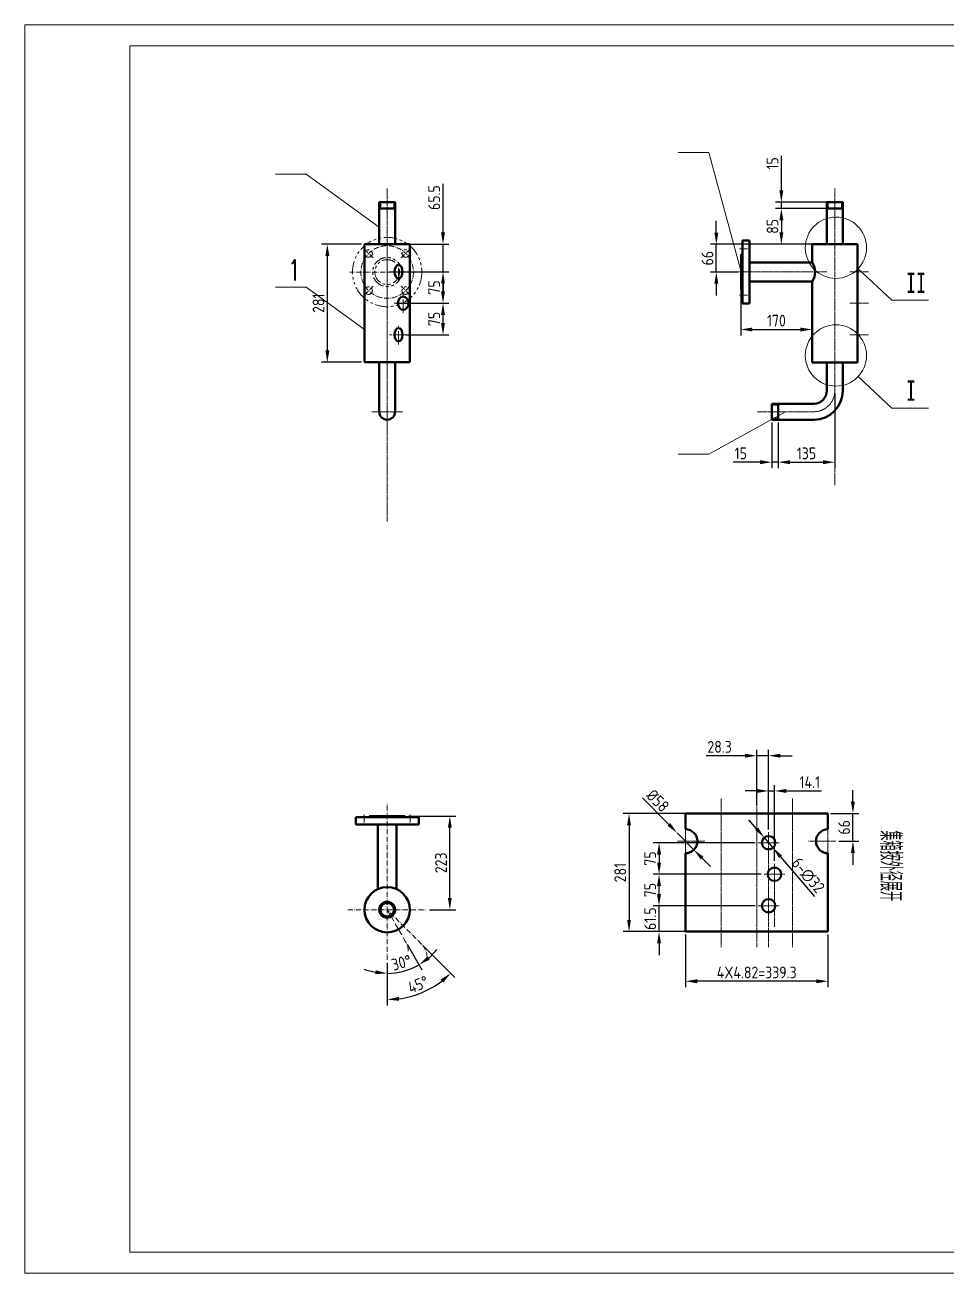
# Model space of a CAD drawing. Header units: millimetres. Extents: x 176693 to 196875, y 147562 to 159646.
# Drawn here: x 184433 to 186625, y 156477 to 159447 of the extents above; entities that cross this region are included whole.
import ezdxf

# ---------------------------------------------------------------- set-up
doc = ezdxf.new("R2010")
doc.units = ezdxf.units.MM
for name, pattern in [('ACAD_ISO10W100', [18.7, 12, -3, 0.7, -3]), ('AD_LTYPE1 0.20 mm', [16, 13, -1, 1, -1]), ('CENTER2', [28.574999, 19.049999, -3.175, 3.175, -3.175]), ('DASHED', [19.05, 12.7, -6.35]), ('PHANTOM', [63.5, 31.75, -6.35, 6.35, -6.35, 6.35, -6.35])]:
    doc.linetypes.add(name, pattern=pattern)
doc.layers.get('Defpoints').update_dxf_attribs({"lineweight": 18})
for name, color, linetype, lineweight in [('2细线层', 4, 'Continuous', 18), ('4虚线层', 6, 'DASHED', 18), ('6文字层', 3, 'Continuous', 18), ('7标注层', 4, 'Continuous', 18), ('9双点划线层', 6, 'PHANTOM', 18), ('CENTER1', 1, 'CENTER2', 18), ('CONTOUR', 7, 'Continuous', 50), ('中心线', 1, 'ACAD_ISO10W100', 18), ('图框层', 7, 'Continuous', 18), ('尺寸线层', 3, 'Continuous', 18)]:
    doc.layers.add(name, color=color, linetype=linetype, lineweight=lineweight)
doc.styles.add('PC_TEXTSTYLE', font='txt.shx', dxfattribs={"width": 0.8, "bigfont": 'gbcbig.shx'})
doc.styles.add('TH_GBDIM', font='', dxfattribs={"width": 0.8})
doc.styles.add('工程字', font='gbenor.shx', dxfattribs={"bigfont": 'gbcbig.shx'})
doc.styles.add('标准', font='', dxfattribs={"width": 0.667})
doc.styles.get('TH_GBDIM').set_extended_font_data('宋体')
doc.styles.get('标准').set_extended_font_data('宋体')
doc.dimstyles.new('GB-35', dxfattribs={"dimtxt": 3.5, "dimasz": 3.5, "dimexe": 1.75, "dimexo": 0.875, "dimgap": 0.875, "dimtad": 1, "dimdsep": 46, "dimtxsty": '工程字', "dimcen": 3.5, "dimdle": 7, "dimadec": 0, "dimazin": 0, "dimtfac": 0.7, "dimtmove": 0, "dimatfit": 1, "dimfxl": 1, "dimtolj": 1, "dimarcsym": 0})

# ---------------------------------------------------------------- blocks, each defined once
blk = doc.blocks.new('*D768')
at = {"color": 0, "lineweight": -2, "transparency": 16777216}
for p, q in [((185965.3, 157544.4), (185903, 157607.5)), ((186024.9, 157483.8), (185984.9, 157524.4)), ((186044.6, 157463.9), (186064.2, 157443.9))]:
    blk.add_line(p, q, dxfattribs=at)
at = {"color": 0, "transparency": 16777216}
for points in [[(185968.6, 157547.7), (185961.9, 157541.1), (185984.9, 157524.4)], [(186047.9, 157467.2), (186041.2, 157460.6), (186024.9, 157483.8)]]:
    blk.add_solid(points, dxfattribs=at)
at = {"layer": 'Defpoints', "color": 0, "transparency": 16777216}
for p in [(185984.9, 157524.4), (186024.9, 157483.8)]:
    blk.add_point(p, dxfattribs=at)
at = {"color": 0, "lineweight": 18, "transparency": 16777216, "insert": (185939.3, 157600.7), "char_height": 28, "attachment_point": 5, "rotation": 314.5715, "style": '工程字'}
blk.add_mtext('\\A1;%%C58', dxfattribs=at)
blk = doc.blocks.new('*D779')
at = {"color": 0, "lineweight": -2, "transparency": 16777216}
for p, q in [((186028.6, 157570.1), (185856.7, 157570.1)), ((185870.7, 157542.1), (185870.7, 157317.1)), ((186045.4, 157289.1), (185856.7, 157289.1))]:
    blk.add_line(p, q, dxfattribs=at)
at = {"color": 0, "transparency": 16777216}
for points in [[(185866, 157542.1), (185875.3, 157542.1), (185870.7, 157570.1)], [(185866, 157317.1), (185875.3, 157317.1), (185870.7, 157289.1)]]:
    blk.add_solid(points, dxfattribs=at)
at = {"layer": 'Defpoints', "color": 0, "transparency": 16777216}
for p in [(186035.6, 157570.1), (185870.7, 157289.1), (186052.4, 157289.1)]:
    blk.add_point(p, dxfattribs=at)
at = {"color": 0, "lineweight": 18, "transparency": 16777216, "insert": (185849.7, 157429.6), "char_height": 28, "attachment_point": 5, "rotation": 90, "style": '工程字'}
blk.add_mtext('\\A1;281', dxfattribs=at)
blk = doc.blocks.new('*D780')
at = {"color": 0, "lineweight": -2, "transparency": 16777216}
for p, q in [((185942.1, 157378.6), (185942.1, 157406.6)), ((186170.9, 157350.6), (185928.1, 157350.6)), ((185942.1, 157289.1), (185942.1, 157350.6)), ((186045.4, 157289.1), (185928.1, 157289.1)), ((185942.1, 157261.1), (185942.1, 157233.1))]:
    blk.add_line(p, q, dxfattribs=at)
at = {"color": 0, "transparency": 16777216}
for points in [[(185937.4, 157378.6), (185946.8, 157378.6), (185942.1, 157350.6)], [(185937.4, 157261.1), (185946.8, 157261.1), (185942.1, 157289.1)]]:
    blk.add_solid(points, dxfattribs=at)
at = {"layer": 'Defpoints', "color": 0, "transparency": 16777216}
for p in [(185942.1, 157350.6), (186177.9, 157350.6), (186052.4, 157289.1)]:
    blk.add_point(p, dxfattribs=at)
at = {"color": 0, "lineweight": 18, "transparency": 16777216, "insert": (185921.1, 157319.9), "char_height": 28, "attachment_point": 5, "rotation": 90, "style": '工程字'}
blk.add_mtext('\\A1;61.5', dxfattribs=at)
blk = doc.blocks.new('*D769')
at = {"color": 0, "lineweight": -2, "transparency": 16777216}
for p, q in [((186078.4, 158952.7), (186078.4, 158980.7)), ((186299.5, 158924.7), (186064.4, 158924.7)), ((186078.4, 158858.7), (186078.4, 158924.7)), ((186130.5, 158858.7), (186064.4, 158858.7)), ((186078.4, 158830.7), (186078.4, 158802.7))]:
    blk.add_line(p, q, dxfattribs=at)
at = {"color": 0, "transparency": 16777216}
for points in [[(186073.8, 158952.7), (186083.1, 158952.7), (186078.4, 158924.7)], [(186073.8, 158830.7), (186083.1, 158830.7), (186078.4, 158858.7)]]:
    blk.add_solid(points, dxfattribs=at)
at = {"layer": 'Defpoints', "color": 0, "transparency": 16777216}
for p in [(186078.4, 158924.7), (186306.5, 158924.7), (186137.5, 158858.7)]:
    blk.add_point(p, dxfattribs=at)
at = {"color": 0, "lineweight": 18, "transparency": 16777216, "insert": (186057.4, 158891.7), "char_height": 28, "attachment_point": 5, "rotation": 90, "style": '工程字'}
blk.add_mtext('\\A1;66', dxfattribs=at)
blk = doc.blocks.new('*D781')
at = {"color": 0, "lineweight": -2, "transparency": 16777216}
for p, q in [((186233.2, 159052.8), (186233.2, 159135.3)), ((186344.9, 159024.8), (186219.2, 159024.8)), ((186233.2, 159009.8), (186233.2, 159024.8)), ((186344.9, 159009.8), (186219.2, 159009.8)), ((186233.2, 158981.8), (186233.2, 158953.8))]:
    blk.add_line(p, q, dxfattribs=at)
at = {"color": 0, "transparency": 16777216}
for points in [[(186228.6, 159052.8), (186237.9, 159052.8), (186233.2, 159024.8)], [(186228.6, 158981.8), (186237.9, 158981.8), (186233.2, 159009.8)]]:
    blk.add_solid(points, dxfattribs=at)
at = {"layer": 'Defpoints', "color": 0, "transparency": 16777216}
for p in [(186351.9, 159024.8), (186233.2, 159009.8), (186351.9, 159009.8)]:
    blk.add_point(p, dxfattribs=at)
at = {"color": 0, "lineweight": 18, "transparency": 16777216, "insert": (186212.2, 159117.3), "char_height": 28, "attachment_point": 5, "rotation": 90, "style": '工程字'}
blk.add_mtext('\\A1;15', dxfattribs=at)
blk = doc.blocks.new('*D782')
at = {"color": 0, "lineweight": -2, "transparency": 16777216}
for p, q in [((186338, 159009.8), (186219.2, 159009.8)), ((186233.2, 158981.8), (186233.2, 158952.8)), ((186334.5, 158924.8), (186219.2, 158924.8))]:
    blk.add_line(p, q, dxfattribs=at)
at = {"color": 0, "transparency": 16777216}
for points in [[(186228.6, 158981.8), (186237.9, 158981.8), (186233.2, 159009.8)], [(186228.6, 158952.8), (186237.9, 158952.8), (186233.2, 158924.8)]]:
    blk.add_solid(points, dxfattribs=at)
at = {"layer": 'Defpoints', "color": 0, "transparency": 16777216}
for p in [(186345, 159009.8), (186233.2, 158924.8), (186341.5, 158924.8)]:
    blk.add_point(p, dxfattribs=at)
at = {"color": 0, "lineweight": 18, "transparency": 16777216, "insert": (186212.2, 158967.3), "char_height": 28, "attachment_point": 5, "rotation": 90, "style": '工程字'}
blk.add_mtext('\\A1;85', dxfattribs=at)
blk = doc.blocks.new('*D783')
at = {"color": 0, "lineweight": -2, "transparency": 16777216}
for p, q in [((185234, 158925), (185138.5, 158925)), ((185152.5, 158897), (185152.5, 158672)), ((185234, 158644), (185138.5, 158644))]:
    blk.add_line(p, q, dxfattribs=at)
at = {"color": 0, "transparency": 16777216}
for points in [[(185147.9, 158897), (185157.2, 158897), (185152.5, 158925)], [(185147.9, 158672), (185157.2, 158672), (185152.5, 158644)]]:
    blk.add_solid(points, dxfattribs=at)
at = {"layer": 'Defpoints', "color": 0, "transparency": 16777216}
for p in [(185241, 158925), (185152.5, 158644), (185241, 158644)]:
    blk.add_point(p, dxfattribs=at)
at = {"color": 0, "lineweight": 18, "transparency": 16777216, "insert": (185131.5, 158784.5), "char_height": 28, "attachment_point": 5, "rotation": 90, "style": '工程字'}
blk.add_mtext('\\A1;281', dxfattribs=at)
blk = doc.blocks.new('*D784')
at = {"color": 0, "lineweight": -2, "transparency": 16777216}
for p, q in [((186210.5, 158500.3), (186210.5, 158392.2)), ((186225.5, 158500.3), (186225.5, 158392.2)), ((186182.5, 158406.2), (186118.6, 158406.2)), ((186225.5, 158406.2), (186210.5, 158406.2)), ((186253.5, 158406.2), (186281.5, 158406.2))]:
    blk.add_line(p, q, dxfattribs=at)
at = {"color": 0, "transparency": 16777216}
for points in [[(186182.5, 158410.9), (186182.5, 158401.5), (186210.5, 158406.2)], [(186253.5, 158410.9), (186253.5, 158401.5), (186225.5, 158406.2)]]:
    blk.add_solid(points, dxfattribs=at)
at = {"layer": 'Defpoints', "color": 0, "transparency": 16777216}
for p in [(186210.5, 158507.3), (186225.5, 158507.3), (186225.5, 158406.2)]:
    blk.add_point(p, dxfattribs=at)
at = {"color": 0, "lineweight": 18, "transparency": 16777216, "insert": (186136.6, 158427.2), "char_height": 28, "attachment_point": 5, "style": '工程字'}
blk.add_mtext('\\A1;15', dxfattribs=at)
blk = doc.blocks.new('*D770')
at = {"color": 0, "lineweight": -2, "transparency": 16777216}
for p, q in [((186360.5, 158569.3), (186360.5, 158392.2)), ((186225.5, 158499.3), (186225.5, 158392.2)), ((186253.5, 158406.2), (186332.5, 158406.2))]:
    blk.add_line(p, q, dxfattribs=at)
at = {"color": 0, "transparency": 16777216}
for points in [[(186253.5, 158410.9), (186253.5, 158401.5), (186225.5, 158406.2)], [(186332.5, 158410.9), (186332.5, 158401.5), (186360.5, 158406.2)]]:
    blk.add_solid(points, dxfattribs=at)
at = {"layer": 'Defpoints', "color": 0, "transparency": 16777216}
for p in [(186360.5, 158576.3), (186225.5, 158506.3), (186360.5, 158406.2)]:
    blk.add_point(p, dxfattribs=at)
at = {"color": 0, "lineweight": 18, "transparency": 16777216, "insert": (186293, 158427.2), "char_height": 28, "attachment_point": 5, "style": '工程字'}
blk.add_mtext('\\A1;135', dxfattribs=at)
blk = doc.blocks.new('*D785')
at = {"color": 0, "lineweight": -2, "transparency": 16777216}
for p, q in [((185427.9, 158953), (185427.9, 159068.5)), ((185348.5, 158925), (185441.9, 158925)), ((185427.9, 158859.5), (185427.9, 158925)), ((185306, 158859.5), (185441.9, 158859.5)), ((185427.9, 158831.5), (185427.9, 158803.5))]:
    blk.add_line(p, q, dxfattribs=at)
at = {"color": 0, "transparency": 16777216}
for points in [[(185423.2, 158953), (185432.5, 158953), (185427.9, 158925)], [(185423.2, 158831.5), (185432.5, 158831.5), (185427.9, 158859.5)]]:
    blk.add_solid(points, dxfattribs=at)
at = {"layer": 'Defpoints', "color": 0, "transparency": 16777216}
for p in [(185341.5, 158925), (185427.9, 158925), (185299, 158859.5)]:
    blk.add_point(p, dxfattribs=at)
at = {"color": 0, "lineweight": 18, "transparency": 16777216, "insert": (185406.9, 159035.8), "char_height": 28, "attachment_point": 5, "rotation": 90, "style": '工程字'}
blk.add_mtext('\\A1;65.5', dxfattribs=at)
blk = doc.blocks.new('*D786')
at = {"color": 0, "lineweight": -2, "transparency": 16777216}
for p, q in [((185363.1, 158859.5), (185441.9, 158859.5)), ((185427.9, 158812.5), (185427.9, 158831.5)), ((185317.2, 158784.5), (185441.9, 158784.5))]:
    blk.add_line(p, q, dxfattribs=at)
at = {"color": 0, "transparency": 16777216}
for points in [[(185423.2, 158831.5), (185432.5, 158831.5), (185427.9, 158859.5)], [(185423.2, 158812.5), (185432.5, 158812.5), (185427.9, 158784.5)]]:
    blk.add_solid(points, dxfattribs=at)
at = {"layer": 'Defpoints', "color": 0, "transparency": 16777216}
for p in [(185356.1, 158859.5), (185427.9, 158859.5), (185310.2, 158784.5)]:
    blk.add_point(p, dxfattribs=at)
at = {"color": 0, "lineweight": 18, "transparency": 16777216, "insert": (185406.9, 158822), "char_height": 28, "attachment_point": 5, "rotation": 90, "style": '工程字'}
blk.add_mtext('\\A1;75', dxfattribs=at)
blk = doc.blocks.new('*D787')
at = {"color": 0, "lineweight": -2, "transparency": 16777216}
for p, q in [((185344.5, 157564.2), (185458.1, 157564.2)), ((185444.1, 157369.2), (185444.1, 157536.2)), ((185395.5, 157341.2), (185458.1, 157341.2))]:
    blk.add_line(p, q, dxfattribs=at)
at = {"color": 0, "transparency": 16777216}
for points in [[(185439.5, 157536.2), (185448.8, 157536.2), (185444.1, 157564.2)], [(185439.5, 157369.2), (185448.8, 157369.2), (185444.1, 157341.2)]]:
    blk.add_solid(points, dxfattribs=at)
at = {"layer": 'Defpoints', "color": 0, "transparency": 16777216}
for p in [(185337.5, 157564.2), (185444.1, 157564.2), (185388.5, 157341.2)]:
    blk.add_point(p, dxfattribs=at)
at = {"color": 0, "lineweight": 18, "transparency": 16777216, "insert": (185423.1, 157452.7), "char_height": 28, "attachment_point": 5, "rotation": 90, "style": '工程字'}
blk.add_mtext('\\A1;223', dxfattribs=at)
blk = doc.blocks.new('*D788')
at = {"color": 0, "lineweight": -2, "transparency": 16777216}
for p, q in [((185342.4, 157259), (185377.6, 157198)), ((185295, 157215), (185295, 157175.8))]:
    blk.add_line(p, q, dxfattribs=at)
for start, end in [(310.6121, 321.2242), (270, 300), (248.7758, 259.3879)]:
    blk.add_arc((185295, 157341.2), 151.4, start, end, dxfattribs=at)
at = {"color": 0, "transparency": 16777216}
for points in [[(185396.2, 157222.5), (185390.8, 157230.1), (185370.6, 157210.1)], [(185267.5, 157197.1), (185266.6, 157187.8), (185295, 157189.8)]]:
    blk.add_solid(points, dxfattribs=at)
at = {"layer": 'Defpoints', "color": 0, "transparency": 16777216}
for p in [(185295, 157594.9), (185295, 157341.2), (185338.9, 157265.1), (185295, 157222), (185321.2, 157192.1)]:
    blk.add_point(p, dxfattribs=at)
at = {"color": 0, "lineweight": 18, "transparency": 16777216, "insert": (185328.7, 157215.3), "char_height": 28, "attachment_point": 5, "rotation": 15, "style": '工程字'}
blk.add_mtext('\\A1;30°', dxfattribs=at)
blk = doc.blocks.new('*D789')
at = {"color": 0, "lineweight": -2, "transparency": 16777216}
for p, q in [((185381.7, 157254.4), (185456.1, 157180.1)), ((185295, 157215), (185295, 157113.4))]:
    blk.add_line(p, q, dxfattribs=at)
blk.add_arc((185295, 157341.2), 213.8, 277.508, 307.492, dxfattribs=at)
at = {"color": 0, "transparency": 16777216}
for points in [[(185422, 157175.1), (185428.2, 157168), (185446.2, 157190)], [(185323.2, 157124.6), (185322.6, 157133.9), (185295, 157127.4)]]:
    blk.add_solid(points, dxfattribs=at)
at = {"layer": 'Defpoints', "color": 0, "transparency": 16777216}
for p in [(185295, 157594.9), (185295, 157341.2), (185376.8, 157259.4), (185295, 157222), (185350.3, 157134.7)]:
    blk.add_point(p, dxfattribs=at)
at = {"color": 0, "lineweight": 18, "transparency": 16777216, "insert": (185368.7, 157163.1), "char_height": 28, "attachment_point": 5, "rotation": 22.5, "style": '工程字'}
blk.add_mtext('\\A1;45°', dxfattribs=at)
blk = doc.blocks.new('*D802')
at = {"color": 0, "lineweight": -2, "transparency": 16777216}
for p, q in [((186146.6, 157707.8), (186054, 157707.8)), ((186174.6, 157588.9), (186174.6, 157721.8)), ((186202.9, 157707.8), (186174.6, 157707.8)), ((186202.9, 157532.5), (186202.9, 157721.8)), ((186230.9, 157707.8), (186258.9, 157707.8))]:
    blk.add_line(p, q, dxfattribs=at)
at = {"color": 0, "transparency": 16777216}
for points in [[(186146.6, 157712.4), (186146.6, 157703.1), (186174.6, 157707.8)], [(186230.9, 157712.4), (186230.9, 157703.1), (186202.9, 157707.8)]]:
    blk.add_solid(points, dxfattribs=at)
at = {"layer": 'Defpoints', "color": 0, "transparency": 16777216}
for p in [(186174.6, 157707.8), (186174.6, 157581.9), (186202.9, 157525.5)]:
    blk.add_point(p, dxfattribs=at)
at = {"color": 0, "lineweight": 18, "transparency": 16777216, "insert": (186086.3, 157728.8), "char_height": 28, "attachment_point": 5, "style": '工程字'}
blk.add_mtext('\\A1;28.3', dxfattribs=at)
blk = doc.blocks.new('*D803')
at = {"color": 0, "lineweight": -2, "transparency": 16777216}
for p, q in [((186174.9, 157623.9), (186146.9, 157623.9)), ((186202.9, 157533.5), (186202.9, 157637.9)), ((186202.9, 157623.9), (186217, 157623.9)), ((186217, 157457.5), (186217, 157637.9)), ((186245, 157623.9), (186329, 157623.9))]:
    blk.add_line(p, q, dxfattribs=at)
at = {"color": 0, "transparency": 16777216}
for points in [[(186174.9, 157628.5), (186174.9, 157619.2), (186202.9, 157623.9)], [(186245, 157628.5), (186245, 157619.2), (186217, 157623.9)]]:
    blk.add_solid(points, dxfattribs=at)
at = {"layer": 'Defpoints', "color": 0, "transparency": 16777216}
for p in [(186217, 157623.9), (186202.9, 157526.5), (186217, 157450.5)]:
    blk.add_point(p, dxfattribs=at)
at = {"color": 0, "lineweight": 18, "transparency": 16777216, "insert": (186301, 157644.9), "char_height": 28, "attachment_point": 5, "style": '工程字'}
blk.add_mtext('\\A1;14.1', dxfattribs=at)
blk = doc.blocks.new('*D804')
at = {"color": 0, "lineweight": -2, "transparency": 16777216}
for p, q in [((186004.9, 157282.1), (186004.9, 157157)), ((186344.2, 157282.1), (186344.2, 157157)), ((186316.2, 157171), (186032.9, 157171))]:
    blk.add_line(p, q, dxfattribs=at)
at = {"color": 0, "transparency": 16777216}
for points in [[(186032.9, 157175.6), (186032.9, 157166.3), (186004.9, 157171)], [(186316.2, 157175.6), (186316.2, 157166.3), (186344.2, 157171)]]:
    blk.add_solid(points, dxfattribs=at)
at = {"layer": 'Defpoints', "color": 0, "transparency": 16777216}
for p in [(186004.9, 157289.1), (186344.2, 157289.1), (186004.9, 157171)]:
    blk.add_point(p, dxfattribs=at)
at = {"color": 0, "lineweight": 18, "transparency": 16777216, "insert": (186174.6, 157192), "char_height": 28, "attachment_point": 5, "style": '工程字'}
blk.add_mtext('\\A1;4X4.82=339.3', dxfattribs=at)
blk = doc.blocks.new('*D774')
at = {"color": 0, "lineweight": -2, "transparency": 16777216}
for p, q in [((186174.3, 157534.1), (186156.1, 157555.4)), ((186192.5, 157512.8), (186213.2, 157488.5)), ((186231.4, 157467.1), (186311.9, 157372.7))]:
    blk.add_line(p, q, dxfattribs=at)
at = {"color": 0, "transparency": 16777216}
for points in [[(186177.9, 157537.1), (186170.8, 157531.1), (186192.5, 157512.8)], [(186235, 157470.2), (186227.8, 157464.1), (186213.2, 157488.5)]]:
    blk.add_solid(points, dxfattribs=at)
at = {"layer": 'Defpoints', "color": 0, "transparency": 16777216}
for p in [(186192.5, 157512.8), (186213.2, 157488.5)]:
    blk.add_point(p, dxfattribs=at)
at = {"color": 0, "lineweight": 18, "transparency": 16777216, "insert": (186296.7, 157422.9), "char_height": 28, "attachment_point": 5, "rotation": 310.446, "style": '工程字'}
blk.add_mtext('\\A1;6-∅32', dxfattribs=at)
blk = doc.blocks.new('*D775')
at = {"color": 0, "lineweight": -2, "transparency": 16777216}
for p, q in [((186170.9, 157500.6), (185928.1, 157500.6)), ((185942.1, 157472.6), (185942.1, 157453.6)), ((186185, 157425.6), (185928.1, 157425.6))]:
    blk.add_line(p, q, dxfattribs=at)
at = {"color": 0, "transparency": 16777216}
for points in [[(185937.4, 157472.6), (185946.8, 157472.6), (185942.1, 157500.6)], [(185937.4, 157453.6), (185946.8, 157453.6), (185942.1, 157425.6)]]:
    blk.add_solid(points, dxfattribs=at)
at = {"layer": 'Defpoints', "color": 0, "transparency": 16777216}
for p in [(186177.9, 157500.6), (185942.1, 157425.6), (186192, 157425.6)]:
    blk.add_point(p, dxfattribs=at)
at = {"color": 0, "lineweight": 18, "transparency": 16777216, "insert": (185921.1, 157463.1), "char_height": 28, "attachment_point": 5, "rotation": 90, "style": '工程字'}
blk.add_mtext('\\A1;75', dxfattribs=at)
blk = doc.blocks.new('*D805')
at = {"color": 0, "lineweight": -2, "transparency": 16777216}
for p, q in [((186403.6, 157598.1), (186403.6, 157626.1)), ((186351.2, 157570.1), (186417.6, 157570.1)), ((186403.6, 157504.1), (186403.6, 157570.1)), ((186369.9, 157504.1), (186417.6, 157504.1)), ((186403.6, 157476.1), (186403.6, 157448.1))]:
    blk.add_line(p, q, dxfattribs=at)
at = {"color": 0, "transparency": 16777216}
for points in [[(186398.9, 157598.1), (186408.2, 157598.1), (186403.6, 157570.1)], [(186398.9, 157476.1), (186408.2, 157476.1), (186403.6, 157504.1)]]:
    blk.add_solid(points, dxfattribs=at)
at = {"layer": 'Defpoints', "color": 0, "transparency": 16777216}
for p in [(186344.2, 157570.1), (186403.6, 157570.1), (186362.9, 157504.1)]:
    blk.add_point(p, dxfattribs=at)
at = {"color": 0, "lineweight": 18, "transparency": 16777216, "insert": (186382.6, 157537.1), "char_height": 28, "attachment_point": 5, "rotation": 90, "style": '工程字'}
blk.add_mtext('\\A1;66', dxfattribs=at)
blk = doc.blocks.new('*D776')
at = {"color": 0, "lineweight": -2, "transparency": 16777216}
for p, q in [((186136.5, 158894.5), (186136.5, 158708)), ((186306.5, 158794.2), (186306.5, 158708)), ((186164.5, 158722), (186278.5, 158722))]:
    blk.add_line(p, q, dxfattribs=at)
at = {"color": 0, "transparency": 16777216}
for points in [[(186164.5, 158726.6), (186164.5, 158717.3), (186136.5, 158722)], [(186278.5, 158726.6), (186278.5, 158717.3), (186306.5, 158722)]]:
    blk.add_solid(points, dxfattribs=at)
at = {"layer": 'Defpoints', "color": 0, "transparency": 16777216}
for p in [(186136.5, 158901.5), (186306.5, 158801.2), (186306.5, 158722)]:
    blk.add_point(p, dxfattribs=at)
at = {"color": 0, "lineweight": 18, "transparency": 16777216, "insert": (186221.5, 158743), "char_height": 28, "attachment_point": 5, "style": '工程字'}
blk.add_mtext('\\A1;170', dxfattribs=at)
blk = doc.blocks.new('*D777')
at = {"color": 0, "lineweight": -2, "transparency": 16777216}
for p, q in [((185352.7, 158784.5), (185441.9, 158784.5)), ((185427.9, 158737.5), (185427.9, 158756.5)), ((185338.5, 158709.5), (185441.9, 158709.5))]:
    blk.add_line(p, q, dxfattribs=at)
at = {"color": 0, "transparency": 16777216}
for points in [[(185423.2, 158756.5), (185432.5, 158756.5), (185427.9, 158784.5)], [(185423.2, 158737.5), (185432.5, 158737.5), (185427.9, 158709.5)]]:
    blk.add_solid(points, dxfattribs=at)
at = {"layer": 'Defpoints', "color": 0, "transparency": 16777216}
for p in [(185345.7, 158784.5), (185427.9, 158784.5), (185331.5, 158709.5)]:
    blk.add_point(p, dxfattribs=at)
at = {"color": 0, "lineweight": 18, "transparency": 16777216, "insert": (185406.9, 158747), "char_height": 28, "attachment_point": 5, "rotation": 90, "style": '工程字'}
blk.add_mtext('\\A1;75', dxfattribs=at)
blk = doc.blocks.new('*D778')
at = {"color": 0, "lineweight": -2, "transparency": 16777216}
for p, q in [((186185, 157425.6), (185928.1, 157425.6)), ((185942.1, 157378.6), (185942.1, 157397.6)), ((186170.9, 157350.6), (185928.1, 157350.6))]:
    blk.add_line(p, q, dxfattribs=at)
at = {"color": 0, "transparency": 16777216}
for points in [[(185937.4, 157397.6), (185946.8, 157397.6), (185942.1, 157425.6)], [(185937.4, 157378.6), (185946.8, 157378.6), (185942.1, 157350.6)]]:
    blk.add_solid(points, dxfattribs=at)
at = {"layer": 'Defpoints', "color": 0, "transparency": 16777216}
for p in [(185942.1, 157425.6), (186192, 157425.6), (186177.9, 157350.6)]:
    blk.add_point(p, dxfattribs=at)
at = {"color": 0, "lineweight": 18, "transparency": 16777216, "insert": (185921.1, 157388.1), "char_height": 28, "attachment_point": 5, "rotation": 90, "style": '工程字'}
blk.add_mtext('\\A1;75', dxfattribs=at)

msp = doc.modelspace()

# ---------------------------------------------------------------- linework, layer by layer
at = {"color": 1, "linetype": 'AD_LTYPE1 0.20 mm', "lineweight": 18}
for p, q in [((185294.953, 158265.092), (185294.953, 159057.405)), ((186360.537, 158351.328), (186360.537, 159057.255)), ((186341.18, 158858.829), (186112.837, 158858.829)), ((186440.651, 158859.328), (186396.25, 158859.328)), ((186440.651, 158784.328), (186396.25, 158784.328)), ((186440.651, 158709.328), (186396.25, 158709.328)), ((185331.189, 158526.328), (185258.716, 158526.328)), ((186310.537, 158526.328), (186176.224, 158526.328)), ((186174.557, 157647.612), (186174.557, 157251.967)), ((186089.732, 157605.667), (186089.732, 157251.967)), ((186259.382, 157605.667), (186259.382, 157251.967)), ((186004.907, 157532.629), (186004.907, 157475.629)), ((186344.207, 157532.629), (186344.207, 157475.629)), ((185986.239, 157504.129), (186051.448, 157504.129)), ((186177.94, 157500.629), (186227.774, 157500.629)), ((186202.857, 157525.545), (186202.857, 157375.545)), ((186362.875, 157504.129), (186297.666, 157504.129)), ((186216.957, 157450.545), (186216.957, 157300.545)), ((186192.04, 157425.629), (186241.874, 157425.629)), ((186177.94, 157350.629), (186227.774, 157350.629)), ((186202.857, 157375.545), (186202.857, 157251.967))]:
    msp.add_line(p, q, dxfattribs=at)
at = {"lineweight": 50}
for p, q in [((185219.953, 157561.214), (185369.953, 157561.214)), ((185219.953, 157544.214), (185219.953, 157561.214)), ((185252.453, 157564.214), (185252.453, 157561.214)), ((185337.453, 157564.214), (185252.453, 157564.214)), ((185337.453, 157561.214), (185337.453, 157564.214)), ((185369.953, 157561.214), (185369.953, 157544.214)), ((186004.907, 157532.629), (186004.907, 157570.129)), ((186004.907, 157570.129), (186344.207, 157570.129)), ((186344.207, 157570.129), (186344.207, 157532.629)), ((185369.953, 157544.214), (185219.953, 157544.214)), ((185272.453, 157544.214), (185272.453, 157390.303)), ((185317.453, 157544.214), (185317.453, 157390.303)), ((186004.907, 157475.629), (186004.907, 157289.129)), ((186344.207, 157475.629), (186344.207, 157289.129)), ((186344.207, 157289.129), (186004.907, 157289.129))]:
    msp.add_line(p, q, dxfattribs=at)
for centre, radius in [((186202.857, 157500.629), 16), ((186216.957, 157425.629), 16), ((185294.953, 157341.214), 54), ((185294.953, 157341.214), 19), ((185294.953, 157341.214), 16), ((186202.857, 157350.629), 16)]:
    msp.add_circle(centre, radius, dxfattribs=at)
at = {"color": 1, "linetype": 'AD_LTYPE1 0.20 mm', "lineweight": 18}
msp.add_arc((186310.537, 158576.328), 50, 270, 0, dxfattribs=at)
at = {"lineweight": 50}
for centre, start, end in [((186004.907, 157504.129), 270, 90), ((186344.207, 157504.129), 90, 270)]:
    msp.add_arc(centre, 28.5, start, end, dxfattribs=at)
at = {"layer": '2细线层'}
for p, q in [((184432.728, 159446.662), (188632.728, 159446.662)), ((184432.728, 159446.662), (184432.728, 156476.662)), ((188632.728, 156476.662), (184432.728, 156476.662))]:
    msp.add_line(p, q, dxfattribs=at)
at = {"layer": '4虚线层'}
for p, q in [((185279.453, 159009.979), (185279.453, 159024.979)), ((185310.453, 159009.979), (185310.453, 159024.979)), ((186345.037, 159009.828), (186345.037, 159024.828)), ((186376.037, 159009.828), (186376.037, 159024.828)), ((186225.537, 158541.828), (186210.537, 158541.828)), ((186225.537, 158510.828), (186210.537, 158510.828))]:
    msp.add_line(p, q, dxfattribs=at)
at = {"layer": '7标注层', "extrusion": (0, 1, 0)}
for points, elevation in [([(-186060.938, 0), (-185987.705, 0)], 159143.354), ([(-185029.088, 0), (-185102.321, 0)], 159091.639), ([(-185029.088, 0), (-185102.321, 0)], 158822.704), ([(-185987.705, 0), (-186060.938, 0)], 158425.619)]:
    msp.add_lwpolyline(points, dxfattribs=dict(at, elevation=elevation))
at = {"layer": '7标注层'}
for points in [[(186137.537, 158858.979), (186060.938, 159143.354)], [(185275.953, 158965.101), (185102.321, 159091.639)], [(185240.953, 158721.673), (185102.321, 158822.704)], [(186243.381, 158526.328), (186060.938, 158425.619)]]:
    msp.add_lwpolyline(points, dxfattribs=at)
at = {"layer": '9双点划线层', "color": 1, "linetype": 'ACAD_ISO10W100'}
for p, q in [((185294.953, 158770.179), (185294.953, 158947.179)), ((185240.152, 158913.48), (185261.365, 158892.266)), ((185349.754, 158913.48), (185328.54, 158892.266)), ((185383.453, 158858.679), (185206.453, 158858.679)), ((185240.152, 158803.878), (185261.365, 158825.091)), ((185349.754, 158803.878), (185328.54, 158825.091))]:
    msp.add_line(p, q, dxfattribs=at)
at = {"layer": '9双点划线层'}
for p, q in [((185321.953, 158836.522), (185321.953, 158882.436)), ((185344.91, 158859.479), (185298.995, 158859.479)), ((185333.137, 158761.522), (185333.137, 158807.436)), ((185356.094, 158784.479), (185310.179, 158784.479)), ((185321.953, 158686.522), (185321.953, 158732.436)), ((185344.91, 158709.479), (185298.995, 158709.479)), ((186310.537, 158545.328), (186210.537, 158545.328))]:
    msp.add_line(p, q, dxfattribs=at)
for centre, radius in [((185294.953, 158858.679), 82.5), ((185250.759, 158902.873), 9), ((185339.147, 158902.873), 9), ((185294.953, 158858.679), 34.5), ((185294.953, 158858.679), 29.5), ((185250.759, 158814.485), 9), ((185339.147, 158814.485), 9)]:
    msp.add_circle(centre, radius, dxfattribs=at)
at = {"layer": '9双点划线层', "color": 1, "linetype": 'ACAD_ISO10W100'}
msp.add_circle((185294.953, 158858.679), 62.5, dxfattribs=at)
at = {"layer": 'CENTER1'}
for p, q in [((186133.537, 158913.829), (186161.537, 158913.829)), ((186133.537, 158803.829), (186161.537, 158803.829)), ((185239.953, 157568.214), (185239.953, 157540.214)), ((185349.953, 157568.214), (185349.953, 157540.214))]:
    msp.add_line(p, q, dxfattribs=at)
at = {"layer": 'CONTOUR', "lineweight": 50}
for p, q in [((185275.953, 159024.979), (185313.953, 159024.979)), ((185275.953, 158964.479), (185275.953, 159024.979)), ((185313.953, 158964.479), (185313.953, 159024.979)), ((186341.537, 158964.328), (186341.537, 159024.828)), ((186379.537, 159024.828), (186341.537, 159024.828)), ((186379.537, 158964.328), (186379.537, 159024.828)), ((185275.953, 159009.979), (185313.953, 159009.979)), ((186379.537, 159009.828), (186341.537, 159009.828)), ((185275.953, 158964.479), (185275.953, 158924.979)), ((185313.953, 158964.479), (185313.953, 158924.979)), ((186341.537, 158964.328), (186341.537, 158924.828)), ((186379.537, 158964.328), (186379.537, 158924.828)), ((185348.953, 158924.979), (185240.953, 158924.979)), ((185240.953, 158924.979), (185240.953, 158643.979)), ((185348.953, 158924.979), (185348.953, 158643.979)), ((186157.537, 158933.829), (186140.537, 158933.829)), ((186140.537, 158933.829), (186140.537, 158783.829)), ((186157.537, 158783.829), (186157.537, 158933.829)), ((186306.537, 158924.828), (186306.537, 158881.329)), ((186306.537, 158924.828), (186414.537, 158924.828)), ((186414.537, 158924.828), (186414.537, 158643.828)), ((186137.537, 158816.329), (186137.537, 158901.329)), ((186137.537, 158901.329), (186140.537, 158901.329)), ((185240.953, 158893.479), (185240.953, 158875.479)), ((186157.537, 158881.329), (186275.537, 158881.329)), ((186275.537, 158881.329), (186306.537, 158881.329)), ((186414.537, 158893.328), (186414.537, 158875.328)), ((186157.537, 158836.329), (186275.537, 158836.329)), ((186275.537, 158836.329), (186306.537, 158836.329)), ((186306.537, 158836.329), (186306.537, 158643.828)), ((186140.537, 158816.329), (186137.537, 158816.329)), ((186140.537, 158783.829), (186157.537, 158783.829)), ((185348.953, 158643.979), (185240.953, 158643.979)), ((185275.953, 158643.979), (185275.953, 158526.328)), ((185313.953, 158643.979), (185313.953, 158526.328)), ((186306.537, 158643.828), (186414.537, 158643.828)), ((186341.537, 158643.828), (186341.537, 158576.328)), ((186379.537, 158643.828), (186379.537, 158576.328)), ((186210.537, 158507.328), (186210.537, 158545.328)), ((186310.537, 158545.328), (186210.537, 158545.328)), ((186225.537, 158545.328), (186225.537, 158507.328)), ((186310.537, 158507.328), (186210.537, 158507.328))]:
    msp.add_line(p, q, dxfattribs=at)
for centre, radius, start, end in [((186274.739, 158858.829), 38.954, 324.717682, 35.282318), ((186310.537, 158576.328), 69, 270, 0), ((186310.537, 158576.328), 31, 270, 0), ((185294.953, 158526.328), 19, 180, 0)]:
    msp.add_arc(centre, radius, start, end, dxfattribs=at)
for centre, ratio in [((185321.953, 158859.479), 0.59454743), ((185333.137, 158784.479), 0.7823949), ((185321.953, 158709.479), 0.59454743)]:
    msp.add_ellipse(centre, major_axis=(0, 16), ratio=ratio, dxfattribs=at)
at = {"layer": '中心线'}
for p, q in [((185294.953, 157222.004), (185294.953, 157594.931)), ((185201.356, 157341.214), (185388.55, 157341.214)), ((185338.924, 157265.053), (185294.953, 157341.214)), ((185376.773, 157259.394), (185294.953, 157341.214))]:
    msp.add_line(p, q, dxfattribs=at)
for centre, end in [((185299.953, 157242.553), 30), ((185344.953, 157227.574), 45)]:
    msp.add_arc(centre, 45, 0, end, dxfattribs=at)
at = {"layer": '图框层'}
for p, q in [((184682.728, 159396.662), (188582.728, 159396.662)), ((184682.728, 156526.662), (184682.728, 159396.662)), ((188582.728, 156526.662), (184682.728, 156526.662))]:
    msp.add_line(p, q, dxfattribs=at)
at = {"layer": '尺寸线层'}
for p, q in [((186416.184, 158866.66), (186496.194, 158791.386)), ((186496.194, 158791.386), (186583.26, 158791.386)), ((186416.184, 158610.263), (186496.194, 158534.989)), ((186496.194, 158534.989), (186583.26, 158534.989))]:
    msp.add_line(p, q, dxfattribs=at)
for centre in [(186363.109, 158916.593), (186363.109, 158660.196)]:
    msp.add_circle(centre, 72.872, dxfattribs=at)

# ---------------------------------------------------------------- texts
at = {"layer": '6文字层', "insert": (186518.349, 157529.807), "char_height": 50, "width": 344.33875, "attachment_point": 1, "rotation": 270, "style": 'PC_TEXTSTYLE'}
msp.add_mtext('{\\W0.667;集箱按外径展开}', dxfattribs=at)
at = {"layer": '7标注层', "color": 11, "insert": (185059.772, 158887.803), "char_height": 49, "width": 65.66, "attachment_point": 1, "style": 'TH_GBDIM'}
msp.add_mtext('\\W0.67;{\\Fromans.shx,gbcbig.shx|c134;1}', dxfattribs=at)
at = {"layer": '尺寸线层', "char_height": 48, "attachment_point": 1, "line_spacing_factor": 1.15057, "style": '标准'}
for s, insert, width in [('\\T1.1;II', (186530.982, 158857.066), 128.08772), ('\\T1.1;I', (186530.982, 158600.669), 42.09452)]:
    msp.add_mtext(s, dxfattribs=dict(at, insert=insert, width=width))

# ---------------------------------------------------------------- dimensions: what is measured, and where the dimension line sits
at = {"color": 3, "lineweight": 18}
for base, p1, p2, picture, middle in [((186233.23, 159009.828), (186351.933, 159024.828), (186351.933, 159009.828), '*D781', (186233.23, 159117.307)), ((185427.866, 158924.979), (185298.995, 158859.479), (185341.484, 158924.979), '*D785', (185427.866, 159035.831)), ((186233.23, 158924.828), (186345.037, 159009.828), (186341.537, 158924.828), '*D782', (186233.23, 158967.328))]:
    dim = msp.add_linear_dim(base=base, p1=p1, p2=p2, angle=90, dimstyle='GB-35', override={"dimscale": 8}, dxfattribs=at)
    dim.commit()
    dim.dimension.update_dxf_attribs({"geometry": picture, "text_midpoint": middle, "dimtype": 160})
for base, p1, p2, angle, picture, middle in [((186078.431, 158924.678), (186137.537, 158858.679), (186306.537, 158924.678), 90, '*D769', (186057.431, 158891.679)), ((185152.532, 158643.979), (185240.953, 158924.979), (185240.953, 158643.979), 90, '*D783', (185131.532, 158784.479)), ((185427.866, 158859.479), (185310.179, 158784.479), (185356.094, 158859.479), 90, '*D786', (185406.866, 158821.979)), ((185427.866, 158784.479), (185331.466, 158709.479), (185345.655, 158784.479), 90, '*D777', (185406.866, 158746.979)), ((186403.573, 157570.129), (186362.875, 157504.129), (186344.207, 157570.129), 270, '*D805', (186382.573, 157537.129)), ((185444.13, 157564.214), (185388.55, 157341.214), (185337.453, 157564.214), 90, '*D787', (185423.13, 157452.714)), ((185870.659, 157289.129), (186035.626, 157570.129), (186052.375, 157289.129), 90, '*D779', (185849.659, 157429.629)), ((185942.105, 157425.629), (186177.94, 157500.629), (186192.04, 157425.629), 270, '*D775', (185921.105, 157463.129)), ((185942.105, 157425.629), (186177.94, 157350.629), (186192.04, 157425.629), 90, '*D778', (185921.105, 157388.129)), ((185942.105, 157350.629), (186052.375, 157289.129), (186177.94, 157350.629), 90, '*D780', (185921.105, 157319.879))]:
    dim = msp.add_linear_dim(base=base, p1=p1, p2=p2, angle=angle, dimstyle='GB-35', override={"dimscale": 8}, dxfattribs=at)
    dim.commit()
    dim.dimension.update_dxf_attribs({"geometry": picture, "text_midpoint": middle})
for base, p1, p2, picture, middle in [((186306.537, 158721.969), (186136.537, 158901.479), (186306.537, 158801.194), '*D776', (186221.537, 158742.969)), ((186360.537, 158406.214), (186225.537, 158506.328), (186360.537, 158576.328), '*D770', (186293.037, 158427.214)), ((186174.557, 157707.759), (186202.857, 157525.545), (186174.557, 157581.916), '*D802', (186086.277, 157728.759)), ((186216.957, 157623.851), (186202.857, 157526.545), (186216.957, 157450.545), '*D803', (186300.957, 157644.851))]:
    dim = msp.add_linear_dim(base=base, p1=p1, p2=p2, dimstyle='GB-35', override={"dimscale": 8}, dxfattribs=at)
    dim.commit()
    dim.dimension.update_dxf_attribs({"geometry": picture, "text_midpoint": middle})
dim = msp.add_linear_dim(base=(186225.537, 158406.214), p1=(186210.537, 158507.328), p2=(186225.537, 158507.328), dimstyle='GB-35', override={"dimscale": 8}, dxfattribs=at)
dim.commit()
dim.dimension.update_dxf_attribs({"geometry": '*D784', "text_midpoint": (186136.554, 158406.214), "dimtype": 160})
dim = msp.add_diameter_dim_2p(p1=(186024.908, 157483.826), p2=(185984.906, 157524.431), text='%%C58', dimstyle='GB-35', override={"dimscale": 8}, dxfattribs=at)
dim.commit()
dim.dimension.update_dxf_attribs({"geometry": '*D768', "text_midpoint": (185939.277, 157600.671)})
for base, line2, picture, middle in [((185321.241, 157192.123), ((185338.924, 157265.053), (185294.953, 157341.214)), '*D788', (185328.7, 157215.266)), ((185350.296, 157134.671), ((185376.773, 157259.394), (185294.953, 157341.214)), '*D789', (185368.745, 157163.063))]:
    dim = msp.add_angular_dim_2l(base=base, line1=((185294.953, 157222.004), (185294.953, 157594.931)), line2=line2, dimstyle='GB-35', override={"dimscale": 8}, dxfattribs=at)
    dim.commit()
    dim.dimension.update_dxf_attribs({"geometry": picture, "text_midpoint": middle})
dim = msp.add_diameter_dim_2p(p1=(186192.477, 157512.805), p2=(186213.237, 157488.452), text='6-<>', dimstyle='GB-35', override={"dimscale": 8}, dxfattribs=at)
dim.commit()
dim.dimension.update_dxf_attribs({"geometry": '*D774', "text_midpoint": (186280.747, 157409.257), "dimtype": 163})
dim = msp.add_linear_dim(base=(186004.907, 157170.966), p1=(186344.207, 157289.129), p2=(186004.907, 157289.129), text='4X4.82=<>', dimstyle='GB-35', override={"dimscale": 8}, dxfattribs=at)
dim.commit()
dim.dimension.update_dxf_attribs({"geometry": '*D804', "text_midpoint": (186174.557, 157191.966)})

doc.saveas('drawing.dxf')
